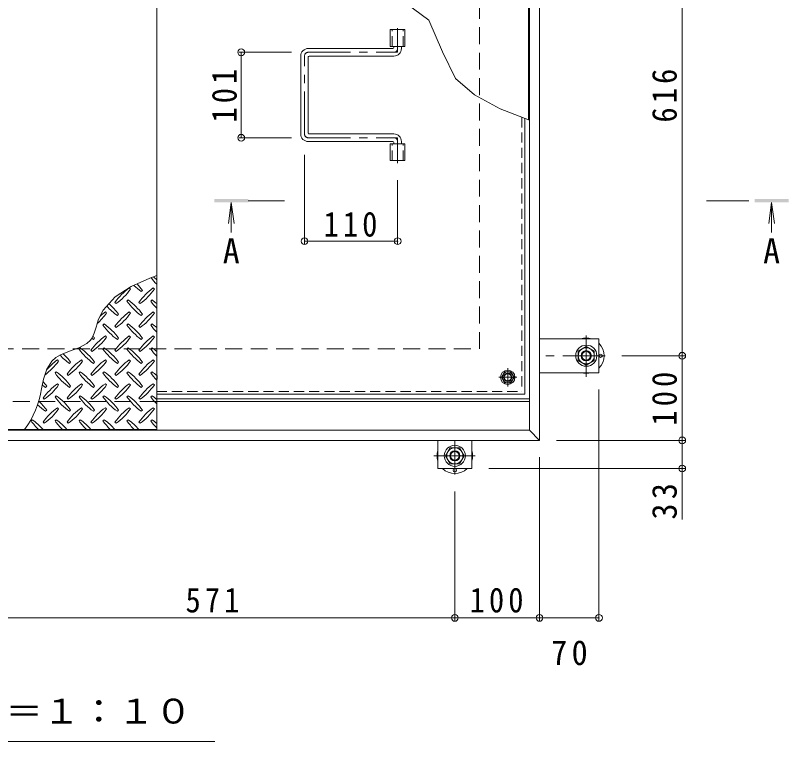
# Model space of a CAD drawing. Units: millimetres on the paper, enlarged 6 times, with parts at other scales. Extents: x -2215 to 2320, y -1648 to 1656.
# Drawn here: x -1361 to -813, y 639 to 1154 of the extents above; entities that cross this region are included whole.
import ezdxf
from ezdxf.enums import TextEntityAlignment as Align

# ---------------------------------------------------------------- set-up
doc = ezdxf.new("R2010")
doc.units = ezdxf.units.MM
doc.header["$LTSCALE"] = 6
doc.header["$PDMODE"] = 32
doc.header["$PDSIZE"] = 4.8
for name, pattern in [('CHAIN1', [8, 5, -1, 1, -1]), ('DASHED1', [1.8, 1.2, -0.6]), ('DASHED2', [3, 2, -1])]:
    doc.linetypes.add(name, pattern=pattern)
for name, color, linetype, lineweight in [('0-0_通り芯', 4, 'Continuous', 9), ('0-1_躯体', 2, 'DASHED2', 9), ('0-2_仕上', 3, 'Continuous', 9), ('0-3_建具', 2, 'Continuous', 9), ('0-4_その他', 7, 'Continuous', 9), ('0-5_寸法', 7, 'Continuous', 9), ('0-6_ハッチ', 6, 'Continuous', 9), ('0-7', 5, 'Continuous', 5), ('0-9', 134, 'Continuous', 5), ('0-A', 3, 'DASHED1', 9), ('0-B', 2, 'Continuous', 9), ('0-D', 5, 'Continuous', 5), ('0-E', 3, 'Continuous', 9), ('0-F', 7, 'Continuous', 9)]:
    doc.layers.add(name, color=color, linetype=linetype, lineweight=lineweight)
doc.styles.add('ＭＳ ゴシック', font='')
doc.styles.get('ＭＳ ゴシック').set_extended_font_data('MS Gothic')

msp = doc.modelspace()

# ---------------------------------------------------------------- linework, layer by layer
at = {"layer": '0-0_通り芯'}
for centre in [(-946.133, 912.918), (-1049.453, 831.799)]:
    msp.add_circle(centre, 1.2, dxfattribs=at)
for centre, start, end in [((-956.333, 912.918), 72.24721, 107.75279), ((-956.333, 912.918), 315.5852, 44.4148), ((-956.333, 912.918), 252.24721, 287.75279), ((-1049.453, 841.999), 162.24721, 197.75279), ((-1049.453, 841.999), 342.24721, 17.75279), ((-1049.453, 841.999), 225.5852, 314.4148)]:
    msp.add_arc(centre, 12.6, start, end, dxfattribs=at)
at = {"layer": '0-1_躯体'}
msp.add_line((-1260.653, 880.518), (-1787.453, 880.518), dxfattribs=at)
at = {"layer": '0-1_躯体', "linetype": 'Continuous'}
msp.add_line((-996.653, 880.519), (-1260.653, 880.519), dxfattribs=at)
at = {"layer": '0-1_躯体'}
msp.add_lwpolyline([(-1752.053, 917.718), (-1032.053, 917.718), (-1032.053, 1277.718)], dxfattribs=at)
at = {"layer": '0-2_仕上'}
for p, q in [((-997.253, 1334.718), (-997.253, 1080.18)), ((-1095.143, 1132.218), (-1095.143, 1144.218)), ((-1095.143, 1144.218), (-1084.763, 1144.218)), ((-1084.763, 1132.218), (-1084.763, 1144.218)), ((-1095.143, 1132.218), (-1084.763, 1132.218)), ((-1095.143, 1051.218), (-1095.143, 1063.218)), ((-1095.143, 1063.218), (-1084.763, 1063.218)), ((-1084.763, 1051.218), (-1084.763, 1063.218)), ((-1095.143, 1051.218), (-1084.763, 1051.218))]:
    msp.add_line(p, q, dxfattribs=at)
at = {"layer": '0-2_仕上', "linetype": 'DASHED1'}
for p, q in [((-1093.763, 1132.218), (-1093.763, 1144.218)), ((-1086.143, 1132.218), (-1086.143, 1144.218)), ((-1093.763, 1051.218), (-1093.763, 1063.218)), ((-1086.143, 1051.218), (-1086.143, 1063.218))]:
    msp.add_line(p, q, dxfattribs=at)
at = {"layer": '0-2_仕上', "color": 4}
for p, q in [((-1207.853, 1021.589), (-1209.811, 1006.718)), ((-1207.853, 1021.589), (-1207.853, 1000.227)), ((-1207.853, 1021.589), (-1205.895, 1006.718)), ((-825.016, 1021.589), (-826.974, 1006.718)), ((-825.016, 1021.589), (-823.058, 1006.718)), ((-825.016, 1021.589), (-825.016, 1000.227))]:
    msp.add_line(p, q, dxfattribs=at)
at = {"layer": '0-2_仕上', "color": 4, "linetype": 'CHAIN1'}
for p, q in [((-1170.052, 1022.789), (-1195.853, 1022.789)), ((-871.212, 1022.789), (-837.016, 1022.789))]:
    msp.add_line(p, q, dxfattribs=at)
at = {"layer": '0-2_仕上'}
msp.add_lwpolyline([(-1260.653, 1334.718), (-1260.653, 860.718), (-1523.453, 860.718)], dxfattribs=at)
at = {"layer": '0-2_仕上', "color": 4}
for points in [[(-1219.853, 1021.589), (-1219.853, 1023.989), (-1195.853, 1021.589), (-1195.853, 1023.989)], [(-813.016, 1021.589), (-813.016, 1023.989), (-837.016, 1021.589), (-837.016, 1023.989)]]:
    msp.add_solid(points, dxfattribs=at)
at = {"layer": '0-3_建具'}
for p, q in [((-989.453, 852.918), (-989.453, 1342.518)), ((-996.653, 860.119), (-996.653, 1335.318)), ((-996.653, 880.518), (-1260.653, 880.518)), ((-996.653, 860.119), (-1787.453, 860.119)), ((-989.453, 852.918), (-996.653, 860.119)), ((-989.453, 852.918), (-1794.653, 852.918))]:
    msp.add_line(p, q, dxfattribs=at)
at = {"layer": '0-4_その他'}
msp.add_line((-1219.553, 639.447), (-1564.553, 639.447), dxfattribs=at)
at = {"layer": '0-5_寸法'}
msp.add_line((-888.341, 832.999), (-888.341, 796.789), dxfattribs=at)
msp.add_lwpolyline([(-996.653, 1079.948), (-1017.378, 1087.973), (-1035.519, 1097.827), (-1049.06, 1109.37), (-1058.273, 1128.239), (-1067.762, 1150.715), (-1088.74, 1166.448), (-1106.721, 1170.444), (-1133.192, 1172.441), (-1157.416, 1172.691), (-1177.395, 1174.939), (-1197.873, 1181.931), (-1223.595, 1194.168), (-1243.074, 1205.656), (-1260.653, 1227.838)], dxfattribs=at)
at = {"layer": '0-6_ハッチ', "linetype": 'CHAIN1'}
for p, q in [((-1089.953, 1145.047), (-1089.953, 1128.018)), ((-1155.953, 1070.124), (-1155.953, 1125.312)), ((-1153.247, 1128.018), (-1089.953, 1128.018)), ((-1153.247, 1067.418), (-1089.953, 1067.418)), ((-1089.953, 1049.485), (-1089.953, 1067.418))]:
    msp.add_line(p, q, dxfattribs=at)
at = {"layer": '0-6_ハッチ'}
for p, q in [((-1093.253, 1130.718), (-1153.253, 1130.718)), ((-1092.653, 1131.318), (-1092.653, 1132.218)), ((-1087.253, 1130.718), (-1087.253, 1132.218)), ((-1158.653, 1070.118), (-1158.653, 1125.318)), ((-1153.253, 1070.718), (-1153.253, 1124.718)), ((-1152.653, 1125.318), (-1092.653, 1125.318)), ((-1152.653, 1070.118), (-1092.653, 1070.118)), ((-1093.253, 1064.718), (-1153.253, 1064.718)), ((-1092.653, 1064.118), (-1092.653, 1063.218)), ((-1087.253, 1064.718), (-1087.253, 1063.218)), ((-1260.653, 882.319), (-996.653, 882.319)), ((-1260.653, 880.519), (-996.653, 880.519))]:
    msp.add_line(p, q, dxfattribs=at)
for centre, radius, start, end in [((-1153.253, 1125.318), 5.4, 90, 180), ((-1093.253, 1131.318), 0.6, 270, 0), ((-1092.653, 1130.718), 5.4, 270, 0), ((-1152.653, 1124.718), 0.6, 90, 180), ((-1153.253, 1070.118), 5.4, 180, 270), ((-1152.653, 1070.718), 0.6, 180, 270), ((-1092.653, 1064.718), 5.4, 0, 90), ((-1093.253, 1064.118), 0.6, 0, 90)]:
    msp.add_arc(centre, radius, start, end, dxfattribs=at)
at = {"layer": '0-6_ハッチ', "linetype": 'CHAIN1'}
for centre, radius, start, end in [((-1092.653, 1130.718), 2.7, 270.29569, 0), ((-1153.247, 1125.312), 2.706, 90, 180), ((-1153.247, 1070.124), 2.706, 180, 270), ((-1092.653, 1064.718), 2.7, 0, 89.70431)]:
    msp.add_arc(centre, radius, start, end, dxfattribs=at)
at = {"layer": '0-7'}
for radius in [3, 2.513]:
    msp.add_circle((-1011.953, 897.618), radius, dxfattribs=at)
at = {"layer": '0-9'}
for p, q in [((-1260.653, 969.868), (-1265.618, 967.87)), ((-1265.618, 967.87), (-1278.668, 961.896)), ((-1278.668, 961.896), (-1290.045, 954.596)), ((-1279.226, 960.091), (-1280.074, 960.94)), ((-1271.589, 958.394), (-1270.741, 959.242)), ((-1262.255, 960.091), (-1263.104, 960.94)), ((-1290.045, 954.596), (-1298.689, 945.131)), ((-1290.257, 950.757), (-1289.408, 949.909)), ((-1280.923, 952.454), (-1281.771, 951.605)), ((-1273.286, 950.757), (-1272.438, 949.909)), ((-1263.952, 952.454), (-1264.801, 951.605)), ((-1298.689, 945.131), (-1302.034, 938.318)), ((-1296.197, 943.12), (-1297.045, 943.969)), ((-1288.56, 941.423), (-1287.711, 942.272)), ((-1279.226, 943.12), (-1280.074, 943.969)), ((-1271.589, 941.423), (-1270.741, 942.272)), ((-1262.255, 943.12), (-1263.104, 943.969)), ((-1302.034, 938.318), (-1302.718, 936.229)), ((-1303.779, 932.544), (-1304.912, 928.947)), ((-1302.718, 936.229), (-1303.779, 932.544)), ((-1297.894, 935.484), (-1298.742, 934.635)), ((-1290.257, 933.786), (-1289.408, 932.938)), ((-1280.923, 935.484), (-1281.771, 934.635)), ((-1273.286, 933.786), (-1272.438, 932.938)), ((-1263.952, 935.484), (-1264.801, 934.635)), ((-1306.381, 925.664), (-1307.49, 923.994)), ((-1304.912, 928.947), (-1306.381, 925.664)), ((-1296.197, 926.15), (-1297.045, 926.998)), ((-1279.226, 926.15), (-1280.074, 926.998)), ((-1262.255, 926.15), (-1263.104, 926.998)), ((-1310.058, 921.527), (-1315.816, 918.463)), ((-1307.49, 923.994), (-1310.058, 921.527)), ((-1305.53, 924.453), (-1304.682, 925.301)), ((-1288.56, 924.453), (-1287.711, 925.301)), ((-1271.589, 924.453), (-1270.741, 925.301)), ((-1322.398, 916.127), (-1328.804, 913.614)), ((-1315.816, 918.463), (-1322.398, 916.127)), ((-1314.864, 918.513), (-1315.713, 917.664)), ((-1307.227, 916.816), (-1306.379, 915.967)), ((-1297.894, 918.513), (-1298.742, 917.664)), ((-1290.257, 916.816), (-1289.408, 915.967)), ((-1280.923, 918.513), (-1281.771, 917.664)), ((-1273.286, 916.816), (-1272.438, 915.967)), ((-1263.952, 918.513), (-1264.801, 917.664)), ((-1332.045, 911.717), (-1334.948, 909.089)), ((-1328.804, 913.614), (-1332.045, 911.717)), ((-1330.138, 909.179), (-1330.986, 910.028)), ((-1313.167, 909.179), (-1314.016, 910.028)), ((-1296.197, 909.179), (-1297.045, 910.028)), ((-1279.226, 909.179), (-1280.074, 910.028)), ((-1262.255, 909.179), (-1263.104, 910.028)), ((-1334.948, 909.089), (-1338.6, 903.317)), ((-1322.501, 907.482), (-1321.652, 908.33)), ((-1305.53, 907.482), (-1304.682, 908.33)), ((-1288.56, 907.482), (-1287.711, 908.33)), ((-1271.589, 907.482), (-1270.741, 908.33)), ((-1338.6, 903.317), (-1340.967, 896.367)), ((-1331.835, 901.542), (-1332.683, 900.694)), ((-1324.198, 899.845), (-1323.349, 898.997)), ((-1314.864, 901.542), (-1315.713, 900.694)), ((-1307.228, 899.845), (-1306.379, 898.997)), ((-1297.894, 901.542), (-1298.742, 900.694)), ((-1290.257, 899.845), (-1289.408, 898.997)), ((-1280.923, 901.542), (-1281.771, 900.694)), ((-1273.286, 899.845), (-1272.438, 898.997)), ((-1263.952, 901.542), (-1264.801, 900.694)), ((-1340.967, 896.367), (-1342.379, 889.509)), ((-1330.138, 892.208), (-1330.986, 893.057)), ((-1313.167, 892.208), (-1314.016, 893.057)), ((-1296.197, 892.208), (-1297.045, 893.057)), ((-1279.226, 892.208), (-1280.074, 893.057)), ((-1262.255, 892.208), (-1263.104, 893.057)), ((-1339.472, 890.511), (-1338.623, 891.36)), ((-1322.501, 890.511), (-1321.652, 891.36)), ((-1305.53, 890.511), (-1304.682, 891.36)), ((-1288.56, 890.511), (-1287.711, 891.36)), ((-1271.589, 890.511), (-1270.741, 891.36)), ((-1341.169, 882.875), (-1340.32, 882.026)), ((-1331.835, 884.572), (-1332.683, 883.723)), ((-1324.198, 882.875), (-1323.349, 882.026)), ((-1314.864, 884.572), (-1315.713, 883.723)), ((-1307.227, 882.875), (-1306.379, 882.026)), ((-1297.894, 884.572), (-1298.742, 883.723)), ((-1290.257, 882.875), (-1289.408, 882.026)), ((-1280.923, 884.572), (-1281.771, 883.723)), ((-1273.286, 882.875), (-1272.438, 882.026)), ((-1263.952, 884.572), (-1264.801, 883.723)), ((-1339.472, 873.541), (-1338.623, 874.389)), ((-1330.138, 875.238), (-1330.986, 876.086)), ((-1322.501, 873.541), (-1321.652, 874.389)), ((-1313.167, 875.238), (-1314.016, 876.086)), ((-1305.53, 873.541), (-1304.682, 874.389)), ((-1296.197, 875.238), (-1297.045, 876.086)), ((-1288.56, 873.541), (-1287.711, 874.389)), ((-1279.226, 875.238), (-1280.074, 876.086)), ((-1271.589, 873.541), (-1270.741, 874.389)), ((-1262.255, 875.238), (-1263.104, 876.086)), ((-1348.805, 867.601), (-1349.654, 866.753)), ((-1341.169, 865.904), (-1340.32, 865.056)), ((-1331.835, 867.601), (-1332.683, 866.753)), ((-1324.198, 865.904), (-1323.349, 865.056)), ((-1314.864, 867.601), (-1315.713, 866.753)), ((-1307.227, 865.904), (-1306.379, 865.056)), ((-1297.894, 867.601), (-1298.742, 866.753)), ((-1290.257, 865.904), (-1289.408, 865.056)), ((-1280.923, 867.601), (-1281.771, 866.753)), ((-1273.286, 865.904), (-1272.438, 865.056)), ((-1263.952, 867.601), (-1264.801, 866.753))]:
    msp.add_line(p, q, dxfattribs=at)
for centre, radius, start, end in [((-1229.375, 993.82), 43.5, 215.94795, 224.0249), ((-1289.196, 933.999), 43.5, 48.99213, 53.25279), ((-1254.831, 925.513), 43.5, 125.47256, 144.5273), ((-1314.652, 985.334), 43.5, 305.47272, 324.5273), ((-1246.345, 993.82), 43.5, 225.57452, 234.5273), ((-1306.167, 933.999), 43.5, 35.47258, 43.25978), ((-1237.86, 925.513), 43.5, 125.47256, 144.5273), ((-1297.681, 985.334), 43.5, 305.47272, 324.5273), ((-1263.316, 976.849), 43.5, 221.35275, 234.5273), ((-1323.137, 917.028), 43.5, 35.47258, 48.77962), ((-1246.345, 976.849), 43.5, 215.47272, 234.5273), ((-1306.167, 917.028), 43.5, 35.47258, 54.5273), ((-1229.375, 976.849), 43.5, 215.47272, 224.0249), ((-1289.196, 917.028), 43.5, 48.99213, 54.5273), ((-1331.623, 968.364), 43.5, 311.38763, 324.5273), ((-1271.801, 908.543), 43.5, 125.47256, 131.59831), ((-1254.831, 908.543), 43.5, 125.47256, 144.5273), ((-1314.652, 968.364), 43.5, 305.47272, 324.5273), ((-1237.86, 908.543), 43.5, 125.47256, 144.5273), ((-1297.681, 968.364), 43.5, 305.47272, 324.5273), ((-1263.316, 959.878), 43.5, 215.47272, 234.5273), ((-1323.137, 900.057), 43.5, 35.47258, 54.5273), ((-1246.345, 959.878), 43.5, 215.47272, 234.5273), ((-1306.167, 900.057), 43.5, 35.47258, 54.5273), ((-1229.375, 959.878), 43.5, 215.47272, 224.0249), ((-1289.196, 900.057), 43.5, 48.99213, 54.5273), ((-1271.801, 891.572), 43.5, 125.47256, 144.5273), ((-1331.623, 951.393), 43.5, 305.47272, 324.5273), ((-1340.108, 900.057), 43.5, 35.47258, 38.03572), ((-1254.831, 891.572), 43.5, 125.47256, 144.5273), ((-1314.652, 951.393), 43.5, 305.47272, 324.5273), ((-1237.86, 891.572), 43.5, 125.47256, 144.5273), ((-1297.681, 951.393), 43.5, 305.47272, 324.5273), ((-1280.287, 959.878), 43.5, 232.70831, 234.5273), ((-1280.287, 942.908), 43.5, 215.47272, 234.5273), ((-1340.108, 883.087), 43.5, 35.47258, 54.5273), ((-1263.316, 942.908), 43.5, 215.47272, 234.5273), ((-1323.137, 883.087), 43.5, 35.47258, 54.5273), ((-1246.345, 942.908), 43.5, 215.47272, 234.5273), ((-1306.167, 883.087), 43.5, 35.47258, 54.5273), ((-1229.375, 942.908), 43.5, 215.47272, 224.0249), ((-1289.196, 883.087), 43.5, 48.99213, 54.5273), ((-1305.743, 874.602), 43.5, 125.47256, 139.2924), ((-1297.257, 942.908), 43.5, 222.74814, 234.5273), ((-1357.078, 883.087), 43.5, 35.47258, 45.99713), ((-1288.772, 874.602), 43.5, 125.47256, 144.52728), ((-1271.801, 874.602), 43.5, 125.47256, 144.52728), ((-1254.831, 874.602), 43.5, 125.47256, 144.52728), ((-1237.86, 874.602), 43.5, 125.47256, 144.5273), ((-1365.564, 934.423), 43.5, 306.00705, 324.5273), ((-1348.593, 934.423), 43.5, 305.47272, 324.5273), ((-1331.623, 934.423), 43.5, 305.47272, 324.5273), ((-1314.652, 934.423), 43.5, 305.47272, 324.5273), ((-1297.681, 934.423), 43.5, 305.47272, 324.5273), ((-1297.257, 925.938), 43.5, 215.47272, 234.5273), ((-1357.078, 866.116), 43.5, 35.47258, 54.5273), ((-1280.287, 925.938), 43.5, 215.47272, 234.5273), ((-1340.108, 866.116), 43.5, 35.47258, 54.5273), ((-1263.316, 925.938), 43.5, 215.47272, 234.5273), ((-1323.137, 866.116), 43.5, 35.47258, 54.5273), ((-1246.345, 925.938), 43.5, 215.47272, 234.5273), ((-1306.167, 866.116), 43.5, 35.47258, 54.5273), ((-1229.375, 925.938), 43.5, 215.47272, 224.0249), ((-1289.196, 866.116), 43.5, 48.99213, 54.5273), ((-1374.049, 866.116), 43.5, 35.47258, 41.1628), ((-1305.743, 857.631), 43.5, 125.47256, 144.5273), ((-1288.772, 857.631), 43.5, 125.47256, 144.5273), ((-1271.801, 857.631), 43.5, 125.47256, 144.5273), ((-1254.831, 857.631), 43.5, 125.47256, 144.5273), ((-1237.86, 857.631), 43.5, 125.47256, 144.5273), ((-1403.096, 897.767), 61.276, 322.79805, 352.25462), ((-1314.228, 925.938), 43.5, 230.65677, 234.5273), ((-1365.564, 917.452), 43.5, 305.47272, 324.5273), ((-1348.593, 917.452), 43.5, 305.47272, 324.5273), ((-1331.623, 917.452), 43.5, 305.47272, 324.5273), ((-1314.652, 917.452), 43.5, 305.47272, 324.5273), ((-1297.681, 917.452), 43.5, 305.47272, 324.5273), ((-1297.257, 908.967), 43.5, 215.47272, 234.5273), ((-1357.078, 849.146), 43.5, 35.47258, 54.5273), ((-1280.287, 908.967), 43.5, 215.47272, 234.5273), ((-1340.108, 849.146), 43.5, 35.47258, 54.5273), ((-1263.316, 908.967), 43.5, 215.47272, 234.5273), ((-1323.137, 849.146), 43.5, 35.47258, 54.5273), ((-1246.345, 908.967), 43.5, 215.47272, 234.5273), ((-1306.167, 849.146), 43.5, 35.47258, 54.5273), ((-1229.375, 908.967), 43.5, 215.47272, 224.0249), ((-1289.196, 849.146), 43.5, 48.99213, 54.5273), ((-1314.228, 908.967), 43.5, 224.94598, 234.5273), ((-1374.049, 849.146), 43.5, 35.47258, 46.69856), ((-1305.743, 840.66), 43.5, 125.47256, 144.5273), ((-1365.564, 900.482), 43.5, 305.47272, 324.5273), ((-1288.772, 840.66), 43.5, 125.47256, 144.5273), ((-1348.593, 900.482), 43.5, 305.47272, 324.5273), ((-1271.801, 840.66), 43.5, 125.47256, 144.5273), ((-1331.623, 900.482), 43.5, 305.47272, 324.5273), ((-1254.831, 840.66), 43.5, 125.47256, 144.5273), ((-1314.652, 900.482), 43.5, 305.47272, 324.5273), ((-1237.86, 840.66), 43.5, 125.47256, 144.5273), ((-1297.681, 900.482), 43.5, 305.47272, 324.5273), ((-1314.228, 891.996), 43.5, 215.47272, 225.97511), ((-1374.049, 832.175), 43.5, 41.00789, 54.5273), ((-1297.257, 891.996), 43.5, 215.47272, 225.97511), ((-1357.078, 832.175), 43.5, 41.00789, 54.5273), ((-1280.287, 891.996), 43.5, 215.47272, 225.97511), ((-1340.108, 832.175), 43.5, 41.00789, 54.5273), ((-1263.316, 891.996), 43.5, 215.47272, 225.97511), ((-1323.137, 832.175), 43.5, 41.00789, 54.5273), ((-1246.345, 891.996), 43.5, 215.47272, 225.97511), ((-1306.167, 832.175), 43.5, 41.00789, 54.5273), ((-1229.375, 891.996), 43.5, 215.47272, 224.0249), ((-1289.196, 832.175), 43.5, 48.99213, 54.5273)]:
    msp.add_arc(centre, radius, start, end, dxfattribs=at)
at = {"layer": '0-A'}
for p in [(-1001.873, 1081.969), (-1260.653, 887.538)]:
    msp.add_line(p, (-1001.873, 887.538), dxfattribs=at)
at = {"layer": '0-A', "linetype": 'Continuous'}
for q in [(-999.953, 1081.226), (-1260.653, 885.618)]:
    msp.add_line((-999.953, 885.618), q, dxfattribs=at)
at = {"layer": '0-A', "linetype": 'CHAIN1'}
for p, q in [((-1011.953, 891.211), (-1011.953, 904.026)), ((-1005.545, 897.618), (-1018.361, 897.618))]:
    msp.add_line(p, q, dxfattribs=at)
at = {"layer": '0-B'}
for p, q in [((-1016.453, 897.618), (-1014.201, 901.518)), ((-1014.201, 901.518), (-1009.705, 901.518)), ((-1007.453, 897.618), (-1009.705, 901.518)), ((-1007.453, 897.618), (-1009.705, 893.718))]:
    msp.add_line(p, q, dxfattribs=at)
msp.add_lwpolyline([(-1016.453, 897.618), (-1014.201, 893.718), (-1009.705, 893.718)], dxfattribs=at)
for radius in [5.1, 3.9]:
    msp.add_circle((-1011.953, 897.618), radius, dxfattribs=at)
msp.add_arc((-1265.353, 897.618), 5.1, 337.15863, 22.84137, dxfattribs=at)
at = {"layer": '0-D'}
for points in [[(-962.033, 916.209), (-956.333, 919.5), (-950.633, 916.209), (-950.633, 909.627), (-956.333, 906.337), (-962.033, 909.627)], [(-1046.162, 847.699), (-1042.871, 841.999), (-1046.162, 836.299), (-1052.744, 836.299), (-1056.035, 841.999), (-1052.744, 847.699)]]:
    msp.add_lwpolyline(points, close=True, dxfattribs=at)
for centre, radius in [((-956.333, 912.918), 7.5), ((-956.333, 912.918), 5.7), ((-956.333, 912.918), 3.6), ((-956.333, 912.918), 3.032), ((-1049.453, 841.999), 7.5), ((-1049.453, 841.999), 5.7), ((-1049.453, 841.999), 3.6), ((-1049.453, 841.999), 3.032)]:
    msp.add_circle(centre, radius, dxfattribs=at)
at = {"layer": '0-E', "linetype": 'CHAIN1'}
for p, q in [((-956.333, 898.014), (-956.333, 927.347)), ((-943.038, 912.918), (-989.453, 912.918)), ((-1049.453, 828.703), (-1049.453, 852.799)), ((-1064.357, 841.999), (-1035.025, 841.999))]:
    msp.add_line(p, q, dxfattribs=at)
at = {"layer": '0-E'}
for p, q in [((-989.453, 924.918), (-947.333, 924.918)), ((-947.333, 900.918), (-947.333, 924.918)), ((-989.453, 900.918), (-947.333, 900.918)), ((-1061.453, 852.918), (-1061.453, 832.999)), ((-1037.453, 852.918), (-1037.453, 832.999)), ((-1061.453, 832.999), (-1037.453, 832.999))]:
    msp.add_line(p, q, dxfattribs=at)
at = {"layer": '0-F'}
for p, q in [((-888.341, 1282.518), (-888.341, 912.918)), ((-1202.565, 1128.018), (-1165.247, 1128.018)), ((-1200.765, 1128.018), (-1200.765, 1067.418)), ((-1202.565, 1067.418), (-1165.247, 1067.418)), ((-1155.953, 992.327), (-1155.953, 1055.418)), ((-1089.953, 992.327), (-1089.953, 1037.485)), ((-1089.953, 994.127), (-1155.953, 994.127)), ((-886.541, 912.918), (-931.038, 912.918)), ((-888.341, 912.918), (-888.341, 852.918)), ((-947.333, 725.301), (-947.333, 888.918)), ((-886.541, 852.918), (-977.453, 852.918)), ((-888.341, 852.918), (-888.341, 832.999)), ((-989.453, 725.301), (-989.453, 840.918)), ((-886.541, 832.999), (-1025.453, 832.999)), ((-1049.453, 725.301), (-1049.453, 816.703)), ((-1392.053, 727.101), (-1049.453, 727.101)), ((-1049.453, 727.101), (-989.453, 727.101)), ((-989.453, 727.101), (-947.333, 727.101))]:
    msp.add_line(p, q, dxfattribs=at)
for p in [(-1200.765, 1128.018), (-1200.765, 1067.418), (-1155.953, 994.127), (-1089.953, 994.127), (-888.341, 912.918), (-888.341, 852.918), (-888.341, 832.999), (-1049.453, 727.101), (-989.453, 727.101), (-947.333, 727.101)]:
    msp.add_point(p, dxfattribs=at)

# ---------------------------------------------------------------- texts
at = {"layer": '0-4_その他', "color": 2, "style": 'ＭＳ ゴシック', "width": 1.1}
msp.add_text('平面詳細図\u3000Ｓ＝１：１０', height=17.6, dxfattribs=at).set_placement((-1552.553, 646.947), align=Align.BOTTOM_LEFT)
at = {"layer": '0-5_寸法', "color": 2, "style": 'ＭＳ ゴシック'}
for p in [(-1213.853, 973.171), (-831.016, 973.171)]:
    msp.add_text('A', height=17.6, dxfattribs=at).set_placement(p, align=Align.BOTTOM_LEFT)
at = {"layer": '0-F', "color": 2, "char_height": 17.6, "attachment_point": 7, "rotation": 90, "style": 'ＭＳ ゴシック'}
for s, insert in [('\\T1.27;\\W0.9;101', (-1203.765, 1078.218)), ('\\T1.27;\\W0.9;616', (-891.941, 1078.218)), ('\\T1.27;\\W0.9;100', (-891.941, 863.418)), ('\\T1.27;\\W0.95;33', (-891.941, 796.789))]:
    msp.add_mtext(s, dxfattribs=dict(at, insert=insert))
at = {"layer": '0-F', "color": 2, "char_height": 17.6, "attachment_point": 7, "style": 'ＭＳ ゴシック'}
for s, insert in [('\\T1.27;\\W0.9;110', (-1142.453, 997.127)), ('\\T1.27;\\W0.9;571', (-1240.253, 730.701)), ('\\T1.27;\\W0.9;100', (-1038.953, 730.701)), ('\\T1.27;\\W0.95;70', (-981.143, 693.393))]:
    msp.add_mtext(s, dxfattribs=dict(at, insert=insert))

doc.saveas('drawing.dxf')
